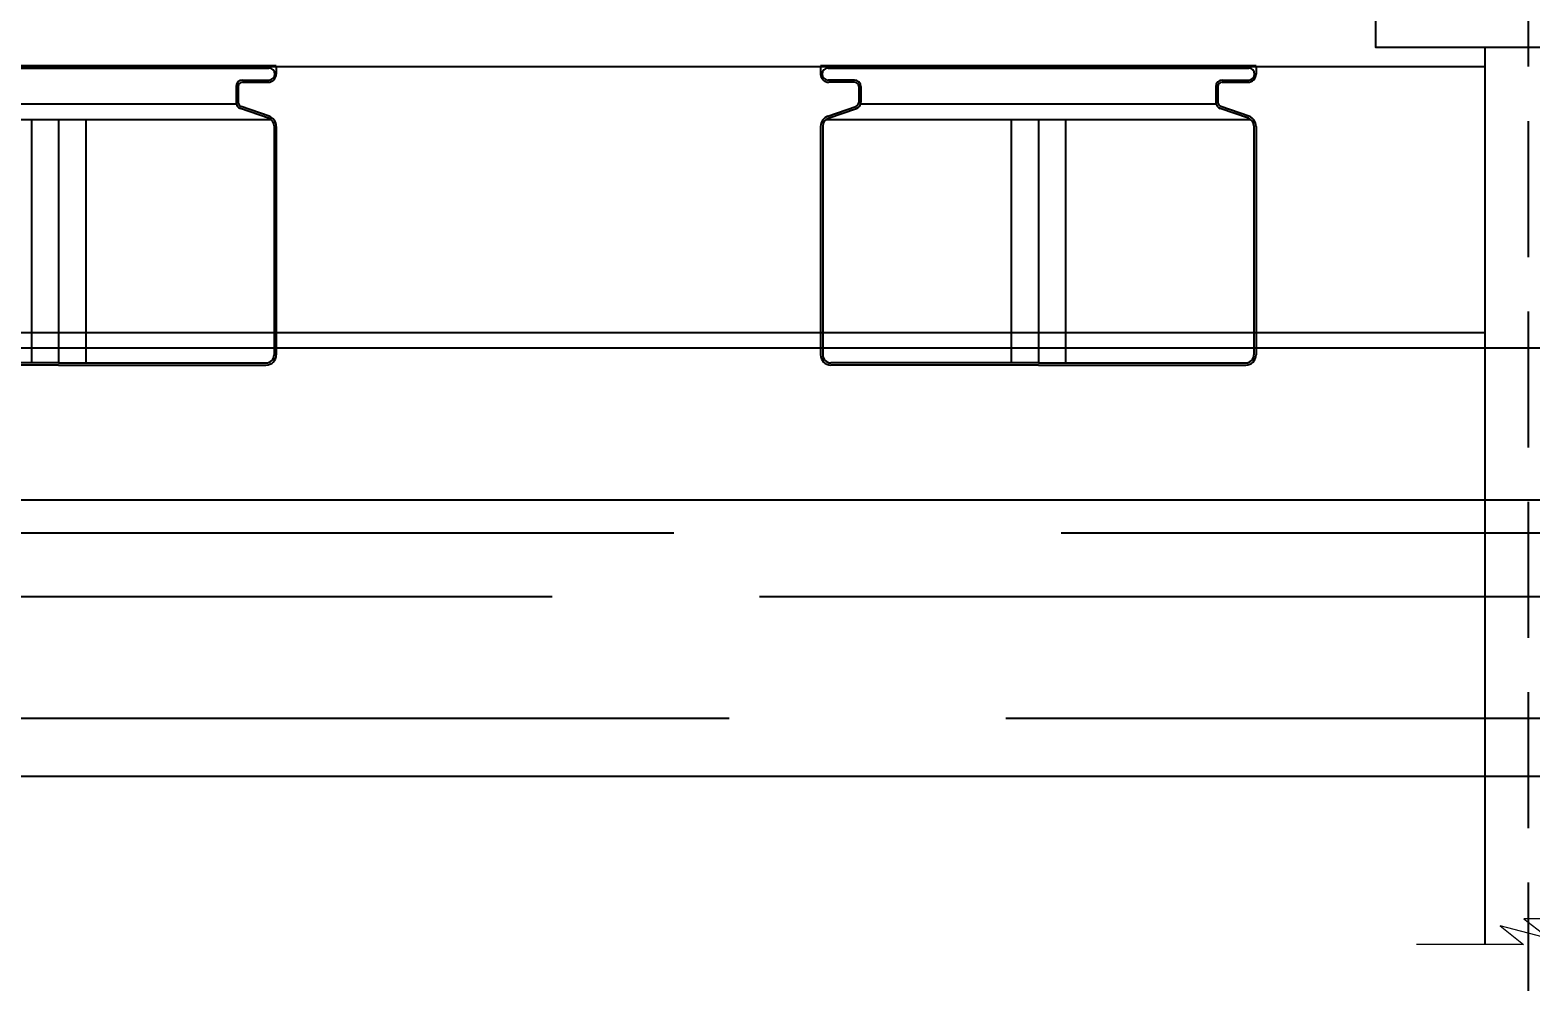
# Model space of a CAD drawing. Extents: x 396092 to 455492, y 17293 to 132793.
# Drawn here: x 420559 to 423317, y 58108 to 59858 of the extents above; entities that cross this region are included whole.
import ezdxf

# ---------------------------------------------------------------- set-up
doc = ezdxf.new("R2010")
doc.units = 0
doc.header["$LTSCALE"] = 1000
doc.header["$MEASUREMENT"] = 0
doc.linetypes.add('DASH', pattern=[0.35, 0.25, -0.1])
doc.layers.add('Dim', color=3, linetype='Continuous', lineweight=13)
for name, color, linetype in [('DL', 8, 'Continuous'), ('L-WATER水景', 5, 'Continuous'), ('PUB_DIM', 3, 'Continuous'), ('W-FLOAT_BOWL浮筒', 253, 'Continuous'), ('W-STEEL_FRAME钢架', 3, 'Continuous')]:
    doc.layers.add(name, color=color, linetype=linetype)
doc.styles.add('_TCH_DIM_T3', font='SIMPLEX', dxfattribs={"width": 0.705882, "bigfont": 'GBCBIG'})
doc.dimstyles.new('_TCH_ARCH&&100', dxfattribs={"dimtxt": 297.5, "dimasz": 100, "dimexe": 250, "dimexo": 300, "dimgap": 126.25, "dimtad": 1, "dimdec": 0, "dimzin": 0, "dimdsep": 46, "dimtxsty": '_TCH_DIM_T3', "dimblk": 'ARCHTICK', "dimcen": 0.09, "dimclrt": 7, "dimazin": 2, "dimtfac": 1, "dimtdec": 0, "dimtix": 1, "dimtmove": 2, "dimatfit": 3, "dimfxl": 100, "dimtolj": 1, "dimtzin": 0, "dimarcsym": 0})

# ---------------------------------------------------------------- blocks, each defined once
blk = doc.blocks.new('$matou$00000066')
for p, q in [((400, 275), (-400, 275)), ((-400, 275), (-400, 260)), ((-386.4, 271), (386.4, 271)), ((-338, 249), (-386.4, 249)), ((338, 249), (386.4, 249)), ((400, 275), (400, 260)), ((-338, 245), (-385, 245)), ((-330, 237), (-330, 208.2)), ((-326, 237), (-326, 208.2)), ((326, 237), (326, 208.2)), ((330, 237), (330, 208.2)), ((338, 245), (385, 245)), ((-386.6, 182.8), (-335.4, 200.6)), ((-385.9, 178.8), (-334.1, 196.9)), ((-326.3, 205.3), (326.3, 205.3)), ((385.9, 178.8), (334.1, 196.9)), ((386.6, 182.8), (335.4, 200.6)), ((390.7, 176.1), (-390.7, 176.1)), ((-50, 176.1), (-50, -271)), ((0, 176.1), (0, -271)), ((0, 176.1), (0, -271)), ((50, 176.1), (50, -271)), ((-400, 163.9), (-400, -256)), ((-396, 164.7), (-396, -256)), ((396, 164.7), (396, -256)), ((400, 163.9), (400, -256)), ((0, -271), (-381, -271)), ((0, -275), (-381, -275)), ((0, -271), (381, -271)), ((0, -275), (381, -275))]:
    blk.add_line(p, q)
for centre, radius, start, end in [((-385, 260), 15, 180, 270), ((-386.4, 260), 11, 90, 270), ((-338, 237), 12, 0, 90), ((338, 237), 12, 90, 180), ((385, 260), 15, 270, 0), ((386.4, 260), 11, 270, 90), ((-338, 237), 8, 0, 90), ((338, 237), 8, 90, 180), ((-338, 208.2), 8, 289.1798, 0), ((-338, 208.2), 12, 289.1798, 0), ((338, 208.2), 12, 180, 250.8202), ((338, 208.2), 8, 180, 250.8202), ((-380, 163.9), 20, 109.1798, 180), ((-381, 164.7), 15, 109.1798, 180), ((381, 164.7), 15, 0, 70.8202), ((380, 163.9), 20, 0, 70.8202), ((-381, -256), 19, 180, 270), ((-381, -256), 15, 180, 270), ((381, -256), 19, 270, 0), ((381, -256), 15, 270, 0)]:
    blk.add_arc(centre, radius, start, end)
blk = doc.blocks.new('*U8')
at = {"layer": 'W-FLOAT_BOWL浮筒'}
blk.add_blockref('$matou$00000066', (0, 0), dxfattribs=at)
blk = doc.blocks.new('*U9')
at = {"color": 0, "linetype": 'ByBlock', "lineweight": -2, "transparency": 16777216}
for p in [(1800, 0), (3600, 0)]:
    blk.add_blockref('*U8', p, dxfattribs=at)
blk = doc.blocks.new('_ArchTick')
at = {"color": 0, "linetype": 'ByBlock', "const_width": 0.4}
blk.add_lwpolyline([(-0.5, -0.5), (0.5, 0.5)], dxfattribs=at)
blk = doc.blocks.new('*D421')
at = {"layer": 'Defpoints', "color": 0, "transparency": 16777216}
for p in [(406061.5, 58459), (440561.5, 58459), (440561.5, 56142.1)]:
    blk.add_point(p, dxfattribs=at)
at = {"layer": 'PUB_DIM', "color": 0, "lineweight": -2, "transparency": 16777216}
for p, q in [((406061.5, 58159), (406061.5, 55892.1)), ((440561.5, 58159), (440561.5, 55892.1)), ((406061.5, 56142.1), (440561.5, 56142.1))]:
    blk.add_line(p, q, dxfattribs=at)
at = {"layer": 'PUB_DIM', "color": 0, "lineweight": -2, "transparency": 16777216, "xscale": 100, "yscale": 100, "zscale": 100, "rotation": 180}
blk.add_blockref('_ArchTick', (406061.5, 56142.1), dxfattribs=at)
at = {"layer": 'PUB_DIM', "color": 0, "lineweight": -2, "transparency": 16777216, "xscale": 100, "yscale": 100, "zscale": 100}
blk.add_blockref('_ArchTick', (440561.5, 56142.1), dxfattribs=at)
at = {"layer": 'PUB_DIM', "color": 7, "transparency": 16777216, "insert": (423311.5, 56417.1), "char_height": 297.5, "attachment_point": 5, "style": '_TCH_DIM_T3'}
blk.add_mtext('\\A1;34500', dxfattribs=at)

msp = doc.modelspace()

# ---------------------------------------------------------------- hatches: boundary and pattern name
at = {"layer": 'DL'}
h = msp.add_hatch(dxfattribs=at)
h.set_pattern_fill('AR-RROOF', color=5, scale=400, style=0)
h.set_pattern_definition([(0, (136803.8, 21402), (1117.6, 508), [7620, -1016, 2540, -508]), (0, (137479.4, 21656), (-508, 675.64), [1524, -167.64, 3048, -381]), (0, (137057.78, 21833.8), (2641.6, 340.36), [4064, -711.2, 2032, -508])])
h.paths.add_polyline_path([(442561.5, 59302.4), (404061.5, 59302.4), (404061.5, 58459), (442561.5, 58459)])

# ---------------------------------------------------------------- linework, layer by layer
at = {"color": 1, "linetype": 'DASH'}
msp.add_line((423311.5, 62141.1), (423311.5, 57115), dxfattribs=at)
msp.add_line((423231.5, 59826), (423231.5, 58177.2))
msp.add_lwpolyline([(423031.5, 59891), (423591.5, 59891), (423591.5, 59826), (423031.5, 59826)], close=True)
at = {"layer": 'Dim', "elevation": 8280.1}
msp.add_lwpolyline([(423504.8, 58224.4), (423303.4, 58224.4), (423351, 58188.1), (423259.9, 58212), (423302.5, 58177.2), (423106.5, 58177.2)], dxfattribs=at)
at = {"layer": 'L-WATER水景'}
msp.add_lwpolyline([(404061.5, 59302.4), (423231.5, 59302.4)], dxfattribs=at)
at = {"layer": 'W-STEEL_FRAME钢架', "elevation": 3000}
msp.add_lwpolyline([(423231.5, 59791), (415891.5, 59791)], dxfattribs=at)

# ---------------------------------------------------------------- block references
msp.add_blockref('*U9', (418811.5, 59517.4, 4000))

# ---------------------------------------------------------------- dimensions: what is measured, and where the dimension line sits
at = {"layer": 'PUB_DIM'}
dim = msp.add_aligned_dim(p1=(406061.5, 58459), p2=(440561.5, 58459), distance=-2316.9, dimstyle='_TCH_ARCH&&100', dxfattribs=at)
dim.commit()
dim.dimension.update_dxf_attribs({"geometry": '*D421', "text_midpoint": (423311.5, 56417.1)})

doc.saveas('drawing.dxf')
